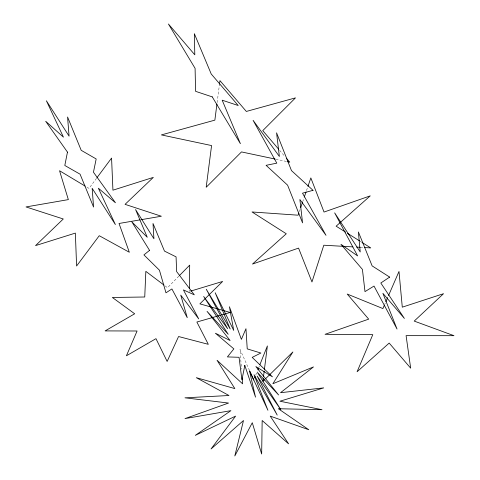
<?xml version="1.0" encoding="UTF-8"?>
<svg xmlns="http://www.w3.org/2000/svg" width="480" height="480" viewBox="0 0 480 480"><rect width="100%" height="100%" fill="white"/><g stroke="black" fill="none" stroke-linecap="round" stroke-linejoin="round"><path stroke-width="0.36" stroke-dasharray="2.4 1.8" d="M189.318 291.522L189.342 290.052M217.122 102.582L219.39 85.026M299.298 211.674L300.018 209.562M302.664 201.828L304.104 197.61M306.51 190.578L307.71 187.062M255.72 375.162L257.382 370.98M258.774 367.5L259.326 366.108M384.684 304.434L385.278 303.06M96.534 178.302L89.016 188.412L86.454 186.876M178.854 276.174L167.508 287.724L165.162 285.954M360.324 247.314L363.306 247.488M275.862 159.216L286.83 161.544M360.06 241.2L361.32 241.986M279.63 150.342L284.934 156.534M249.486 370.5L239.994 349.38L241.488 369.174"/><path stroke-width="0.72" d="M189.36 288.588L189.684 265.146L179.37 275.646M263.274 378.39L262.902 381.342L264.48 379.794M263.46 376.914L264.21 371.004M264.396 369.528L267.384 345.912L259.884 364.716M216.936 104.046L214.86 120.138L161.388 134.91L211.578 145.566L206.196 187.254L241.494 151.92L275.13 159.06M219.486 84.294L219.954 80.634L246.336 111.444L295.482 97.866L262.758 130.632L278.664 149.214M298.812 213.078L298.092 215.19L252.036 211.974L286.284 233.766L252.48 264.066L298.56 248.106L311.958 281.97L323.802 245.22L352.872 246.888M300.738 207.45L302.424 202.53M304.344 196.902L306.03 191.982M307.956 186.354L310.836 177.918L324.036 212.052L370.26 195.852L336.132 226.188L345.576 232.11M254.61 377.946L255.162 376.554M257.94 369.588L258.498 368.196M384.384 305.124L382.896 308.556L347.214 294.048L368.7 319.146L325.038 334.32L372.786 334.668L357.09 371.76L389.178 343.068L410.664 368.16L406.086 335.646L453.972 335.682L414.21 321.09L443.538 293.694L402.288 307.17L398.994 271.458L388.56 295.506M385.878 301.686L387.666 297.564M96.978 177.708L111.57 158.076L112.932 190.188L153.324 177.39L125.064 204.354L161.352 216.234L141.654 219.606M265.536 378.762L292.914 351.942L272.874 383.742L313.494 366.912L280.536 392.694L323.694 387.894L279.924 401.226L321.99 409.698L278.34 408.732L308.784 429.738L270.222 416.106L288.594 443.844L262.164 420.504L261.666 454.032L252.282 422.718L234.798 456L243.498 420.516L211.038 448.974L235.596 416.118L195.318 435.354L230.916 410.652L185.028 418.59L228.54 403.05L184.992 397.824L228.984 395.502L196.302 377.682L234.852 388.596L217.044 360.264L242.598 383.838L242.154 377.97M190.74 291.09L222.636 281.448L199.884 303.858L230.19 312.462L221.688 314.904M220.266 315.312L196.872 322.026L208.308 344.322L178.578 336.528L167.142 361.434L155.97 338.664L126.414 355.782L137.076 331.002L105.114 330.906L134.676 313.788L112.374 297.468L144.744 297L145.842 271.356L163.992 285.072M140.19 219.852L119.028 223.476L129.33 252.264L99.246 235.71L76.596 266.01L75.36 233.1L35.544 245.604L63.282 218.988L26.028 206.934L68.346 199.614L59.538 170.736L85.17 186.108M356.598 247.104L360.324 247.314M364.8 247.572L370.758 247.914L361.944 242.382M287.556 161.7L289.752 162.162L286.38 158.22M347.466 233.298L359.43 240.804M249.792 371.178L253.776 380.034M67.464 152.118L64.806 165.48L80.07 174.186L93.57 207.078L92.154 188.292L115.374 224.556L98.37 188.214L115.464 202.788L93.456 172.218L96.18 158.952L81.204 150.318L67.56 116.97L69.078 136.146L46.392 100.794L63.444 137.16L45.672 121.26L67.464 152.118M244.806 365.406L241.92 379.896L239.058 357.288L227.4 356.922L233.862 348.882L215.406 333.228L230.118 340.518L207.048 311.376L228.216 334.29L203.664 296.484L227.616 328.692L206.274 289.248L230.208 328.998L215.184 292.74L233.718 330.42L229.422 306.75L241.38 339.372L245.958 328.698L247.23 348.888L260.88 353.034L252.186 357.39L272.46 376.848L255.846 366.558L278.598 394.956L257.43 372.42L280.77 409.584L257.16 376.098L277.206 415.098L254.01 374.754L267.924 410.274L249.48 370.872L255.522 397.164L244.806 365.406M149.556 250.374L143.928 254.91L159.438 270.198L165.966 292.812L171.906 288.948L187.26 317.688L180.732 295.074L198.696 318.882L183.396 289.902L194.304 294.828L176.628 271.584L176.07 256.86L164.484 251.106L153.012 223.488L153.924 238.77L135.558 209.544L147.258 237.282L131.838 221.862L149.556 250.374M389.646 277.098L380.814 283.008L404.376 318.42L382.89 293.322L397.044 329.058L374.01 286.068L364.992 291.618L362.418 269.406L340.932 244.308L357.624 255.918L334.662 212.874L360.222 251.976L358.386 231.936L372.138 265.902L389.646 277.098M313.02 190.332L302.508 193.188L326.01 235.326L299.886 199.518L302.568 222.906L287.604 185.178L266.088 165.33L276.798 163.158L253.098 120.336L279.378 156.468L276.558 132.798L291.474 170.598L313.02 190.332M212.25 96.882L195.582 91.332L195.09 68.346L168.42 24L194.802 54.81L194.346 33.678L211.224 73.998L238.218 105.528L222.186 100.194L240.39 143.676L212.25 96.882"/></g></svg>
